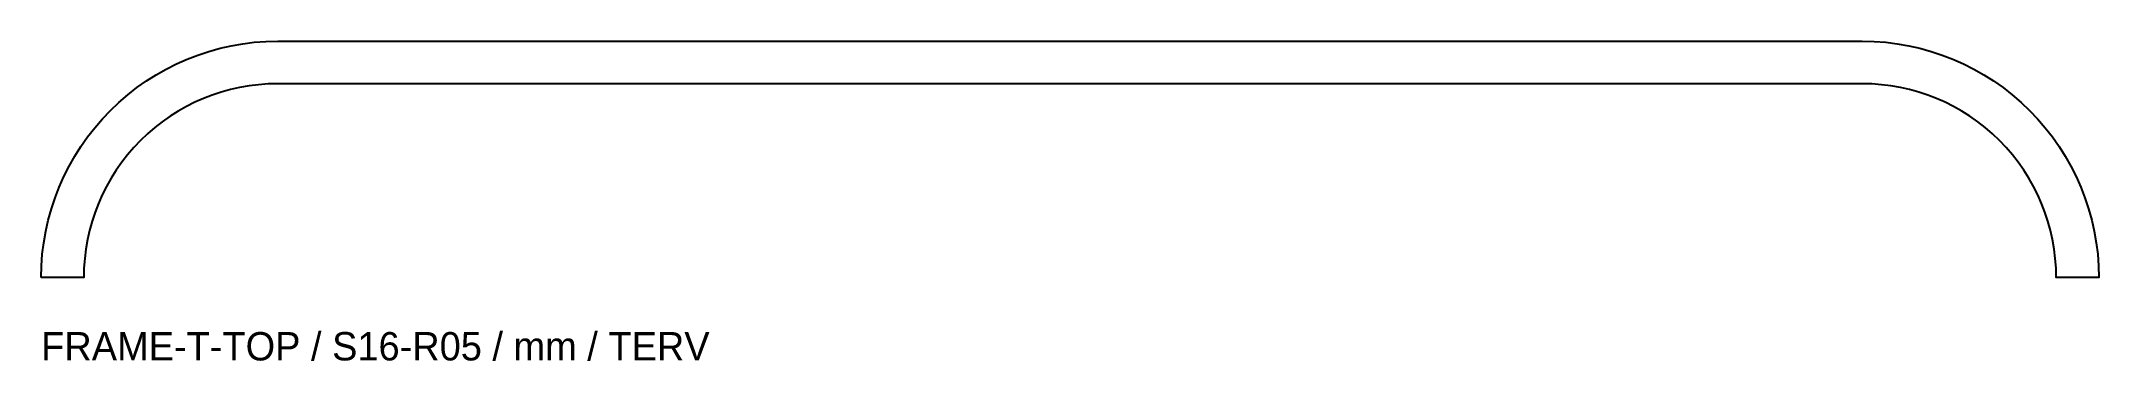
# Model space of a CAD drawing. Header units: millimetres. Extents: x 0 to 870, y -35 to 100.
import ezdxf

# ---------------------------------------------------------------- set-up
doc = ezdxf.new("R2010")
doc.units = ezdxf.units.MM

msp = doc.modelspace()

# ---------------------------------------------------------------- linework, layer by layer
msp.add_lwpolyline([(0, 0, -0.414214), (100, 100), (770, 100, -0.414214), (870, 0), (852, 0, 0.414214), (770, 82), (100, 82, 0.414214), (18, 0)], format="xyb", close=True)

# ---------------------------------------------------------------- texts
msp.add_text('FRAME-T-TOP / S16-R05 / mm / TERV', height=12).set_placement((0, -35))

doc.saveas('drawing.dxf')
